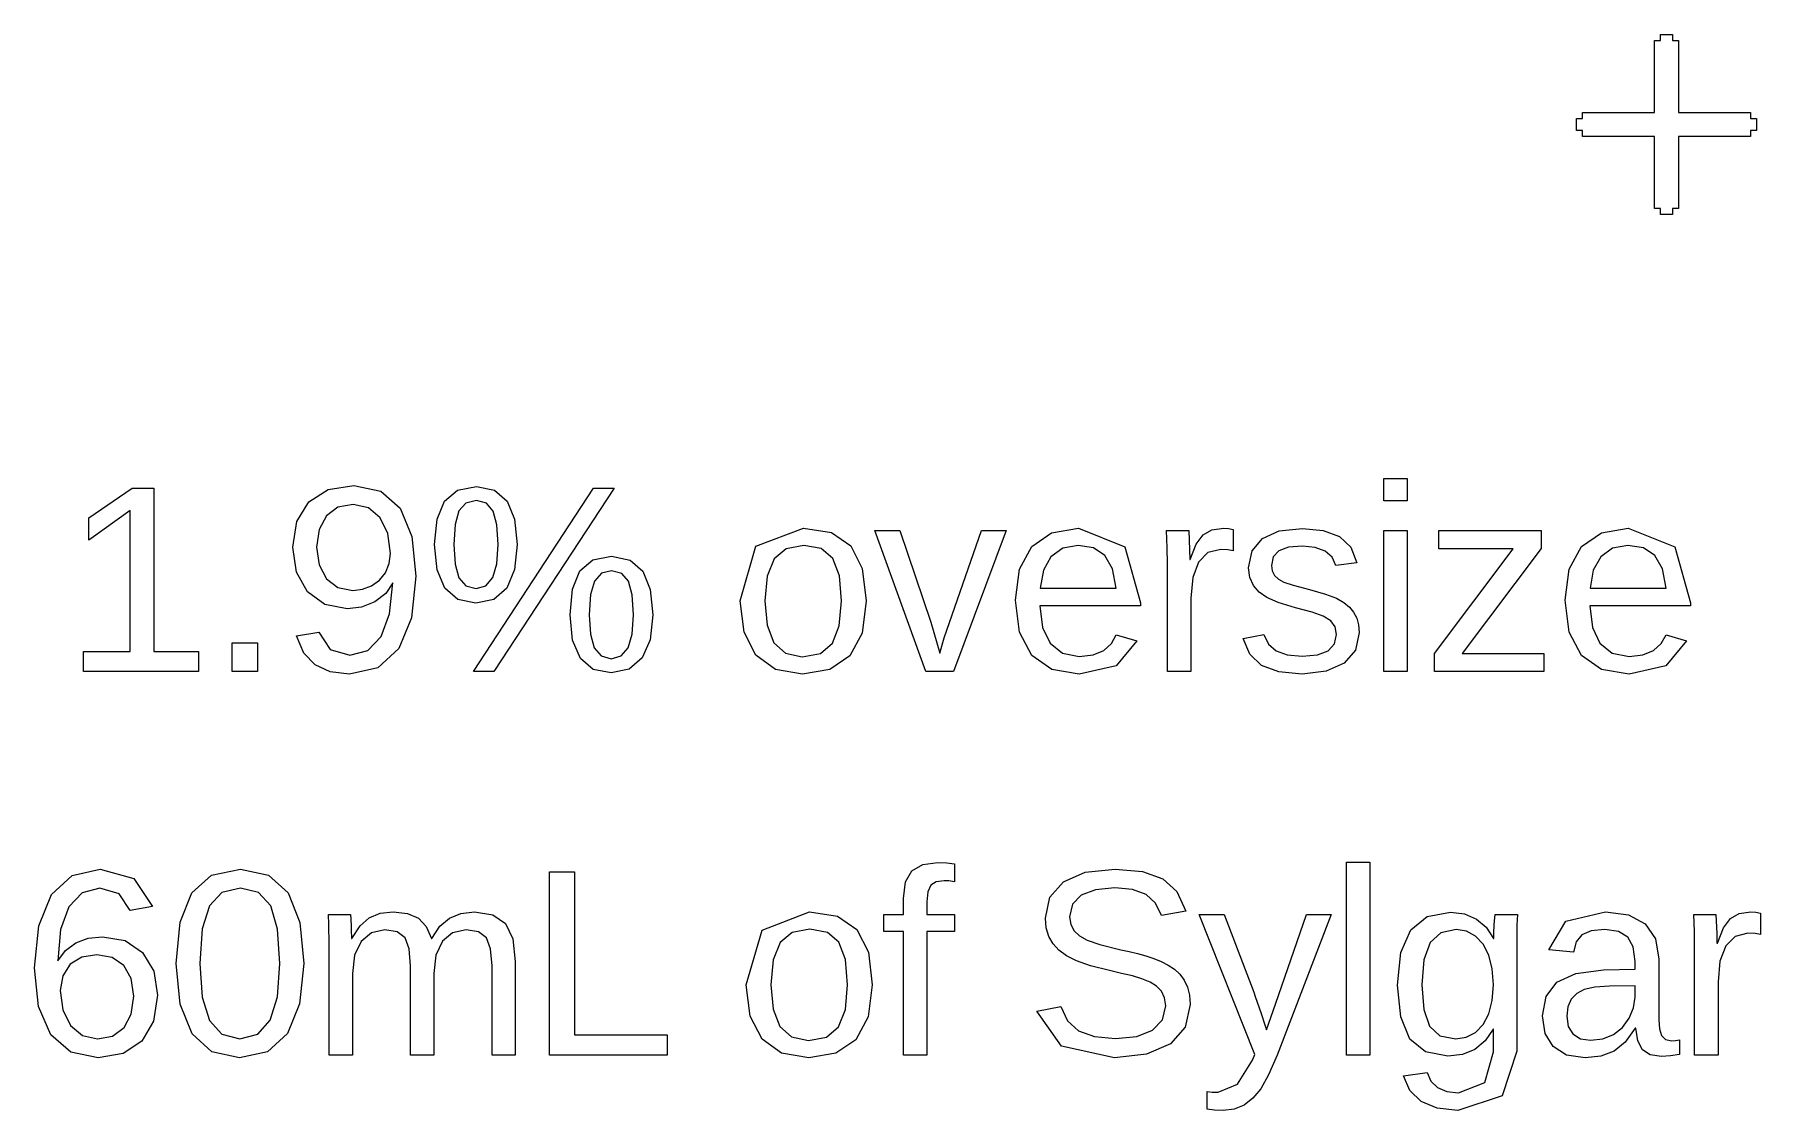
# Model space of a CAD drawing. Extents: x -25 to 122, y -49 to 104.
# Drawn here: x 28.53 to 46.85, y -28.81 to -17.39 of the extents above; entities that cross this region are included whole.
import ezdxf

# ---------------------------------------------------------------- set-up
doc = ezdxf.new("R2010")
doc.units = 0

msp = doc.modelspace()

# ---------------------------------------------------------------- linework, layer by layer
for p, q in [((45.7913, -17.4504), (45.7913, -17.3867)), ((45.7913, -17.3867), (45.9187, -17.3867)), ((45.9187, -17.3867), (45.9187, -17.4504)), ((45.7276, -18.2146), (45.7276, -17.4504)), ((45.7276, -17.4504), (45.7913, -17.4504)), ((45.9187, -17.4504), (45.9824, -17.4504)), ((45.9824, -17.4504), (45.9824, -18.2146)), ((44.8997, -18.4057), (44.8997, -18.2783)), ((44.8997, -18.2783), (44.9634, -18.2783)), ((44.9634, -18.2783), (44.9634, -18.2146)), ((44.9634, -18.2146), (45.7276, -18.2146)), ((45.9824, -18.2146), (46.7466, -18.2146)), ((46.7466, -18.2146), (46.7466, -18.2783)), ((46.7466, -18.2783), (46.8103, -18.2783)), ((46.8103, -18.2783), (46.8103, -18.4057)), ((44.9634, -18.4057), (44.8997, -18.4057)), ((44.9634, -18.4694), (44.9634, -18.4057)), ((45.7276, -18.4694), (44.9634, -18.4694)), ((45.7276, -19.2336), (45.7276, -18.4694)), ((46.7466, -18.4694), (45.9824, -18.4694)), ((45.9824, -18.4694), (45.9824, -19.2336)), ((46.8103, -18.4057), (46.7466, -18.4057)), ((46.7466, -18.4057), (46.7466, -18.4694)), ((45.7913, -19.2336), (45.7276, -19.2336)), ((45.7913, -19.2973), (45.7913, -19.2336)), ((45.9824, -19.2336), (45.9187, -19.2336)), ((45.9187, -19.2336), (45.9187, -19.2973)), ((45.9187, -19.2973), (45.7913, -19.2973)), ((42.8516, -22.3384), (42.8516, -22.1007)), ((42.8516, -22.1007), (43.1004, -22.1007)), ((43.1004, -22.1007), (43.1004, -22.3384)), ((29.1067, -22.5208), (29.5669, -22.2043)), ((29.5669, -22.2043), (29.7963, -22.2043)), ((29.7963, -22.2043), (29.7963, -23.9401)), ((31.4438, -22.3501), (31.6487, -22.219)), ((31.6487, -22.219), (31.9206, -22.1753)), ((31.9206, -22.1753), (32.2059, -22.2354)), ((32.2059, -22.2354), (32.4126, -22.4158)), ((32.8045, -22.5345), (32.8843, -22.3418)), ((32.8843, -22.3418), (33.0219, -22.2262)), ((33.0219, -22.2262), (33.2216, -22.1877)), ((33.2216, -22.337), (33.1103, -22.3644)), ((33.1911, -24.1516), (34.4654, -22.2043)), ((33.2216, -22.1877), (33.413, -22.2264)), ((33.328, -22.365), (33.2216, -22.337)), ((34.6823, -22.2043), (33.4054, -24.1516)), ((33.413, -22.2264), (33.5477, -22.3425)), ((33.5477, -22.3425), (33.6275, -22.5353)), ((34.4654, -22.2043), (34.6823, -22.2043)), ((43.1004, -22.3384), (42.8516, -22.3384)), ((29.5461, -22.442), (29.1067, -22.7557)), ((29.1067, -22.7557), (29.1067, -22.5208)), ((29.5461, -23.9401), (29.5461, -22.442)), ((31.3152, -22.5576), (31.4438, -22.3501)), ((31.629, -22.4994), (31.5512, -22.6433)), ((31.7516, -22.4077), (31.629, -22.4994)), ((31.9123, -22.3771), (31.7516, -22.4077)), ((32.075, -22.4128), (31.9123, -22.3771)), ((32.2011, -22.5201), (32.075, -22.4128)), ((32.282, -22.6861), (32.2011, -22.5201)), ((32.4126, -22.4158), (32.538, -22.7167)), ((33.0364, -22.4469), (32.9949, -22.5911)), ((33.1103, -22.3644), (33.0364, -22.4469)), ((33.3985, -22.4489), (33.328, -22.365)), ((33.4378, -22.5937), (33.3985, -22.4489)), ((31.2724, -22.8304), (31.3152, -22.5576)), ((31.5512, -22.6433), (31.5253, -22.8304)), ((32.3089, -22.8981), (32.282, -22.6861)), ((32.7779, -22.8041), (32.8045, -22.5345)), ((32.9949, -22.5911), (32.9811, -22.8041)), ((33.451, -22.8041), (33.4378, -22.5937)), ((33.6275, -22.5353), (33.6541, -22.8041)), ((36.1893, -22.8221), (36.692, -22.6286)), ((36.692, -22.6286), (36.9895, -22.6758)), ((36.9895, -22.6758), (37.1964, -22.8172)), ((37.993, -24.1516), (37.4499, -22.6562)), ((37.4499, -22.6562), (37.7152, -22.6562)), ((37.7152, -22.6562), (38.0441, -23.6292)), ((38.2418, -23.6319), (38.5817, -22.6562)), ((38.8457, -22.6562), (38.2874, -24.1516)), ((38.5817, -22.6562), (38.8457, -22.6562)), ((39.116, -22.8262), (39.3266, -22.678)), ((39.3266, -22.678), (39.6114, -22.6286)), ((39.6114, -22.6286), (40.1059, -22.8273)), ((40.5538, -22.8387), (40.5476, -22.6562)), ((40.5476, -22.6562), (40.7825, -22.6562)), ((40.7825, -22.6562), (40.7908, -22.8597)), ((40.863, -22.7999), (40.9359, -22.6991)), ((40.9359, -22.6991), (41.0292, -22.6462)), ((41.0292, -22.6462), (41.1543, -22.6286)), ((41.1543, -22.6286), (41.2044, -22.632)), ((41.2044, -22.632), (41.2552, -22.6424)), ((41.2552, -22.6424), (41.2552, -22.8704)), ((41.5641, -22.7399), (41.7433, -22.6595)), ((41.7433, -22.6595), (41.9891, -22.6327)), ((41.9891, -22.6327), (42.2111, -22.6545)), ((42.2111, -22.6545), (42.3823, -22.7198)), ((42.8516, -24.1516), (42.8516, -22.6562)), ((42.8516, -22.6562), (43.1004, -22.6562)), ((43.1004, -22.6562), (43.1004, -24.1516)), ((43.4381, -22.8483), (43.4381, -22.6562)), ((43.4381, -22.6562), (44.5216, -22.6562)), ((44.5216, -22.6562), (44.5216, -22.8456)), ((44.9522, -22.8262), (45.1628, -22.678)), ((45.1628, -22.678), (45.4476, -22.6286)), ((45.4476, -22.6286), (45.942, -22.8273)), ((31.3118, -23.0981), (31.2724, -22.8304)), ((31.5253, -22.8304), (31.5512, -23.0209)), ((32.2956, -23.0066), (32.3089, -22.8981)), ((32.538, -22.7167), (32.5798, -23.1385)), ((32.8054, -23.0712), (32.7779, -22.8041)), ((32.9811, -22.8041), (32.9949, -23.0119)), ((33.437, -23.0093), (33.451, -22.8041)), ((33.6541, -22.8041), (33.6266, -23.0695)), ((36.0217, -23.4025), (36.1893, -22.8221)), ((36.508, -22.8482), (36.3804, -22.9554)), ((36.6962, -22.8124), (36.508, -22.8482)), ((36.8819, -22.8475), (36.6962, -22.8124)), ((37.005, -22.9527), (36.8819, -22.8475)), ((37.1964, -22.8172), (37.3177, -23.0579)), ((38.9859, -23.067), (39.116, -22.8262)), ((39.4451, -22.8426), (39.3205, -22.9333)), ((39.6073, -22.8124), (39.4451, -22.8426)), ((39.7721, -22.8395), (39.6073, -22.8124)), ((39.8934, -22.9209), (39.7721, -22.8395)), ((40.1059, -22.8273), (40.2707, -23.4232)), ((40.5559, -23.0045), (40.5538, -22.8387)), ((40.7908, -22.8597), (40.7936, -22.9617)), ((40.7991, -22.9617), (40.863, -22.7999)), ((40.986, -22.89), (40.8862, -22.99)), ((41.1225, -22.8566), (40.986, -22.89)), ((41.1971, -22.8601), (41.1225, -22.8566)), ((41.2552, -22.8704), (41.1971, -22.8601)), ((41.4183, -23.0515), (41.4548, -22.8713)), ((41.4548, -22.8713), (41.5641, -22.7399)), ((41.7403, -22.8718), (41.6802, -22.9361)), ((41.8426, -22.8335), (41.7403, -22.8718)), ((41.9891, -22.8207), (41.8426, -22.8335)), ((42.1257, -22.834), (41.9891, -22.8207)), ((42.2316, -22.8739), (42.1257, -22.834)), ((42.3047, -22.9387), (42.2316, -22.8739)), ((42.3823, -22.7198), (42.5013, -22.8331)), ((42.5013, -22.8331), (42.5668, -22.999)), ((43.3911, -23.9622), (44.2272, -22.8483)), ((44.2272, -22.8483), (43.4381, -22.8483)), ((44.5216, -22.8456), (43.6841, -23.9595)), ((44.8221, -23.067), (44.9522, -22.8262)), ((45.2813, -22.8426), (45.1567, -22.9333)), ((45.4435, -22.8124), (45.2813, -22.8426)), ((45.6083, -22.8395), (45.4435, -22.8124)), ((45.7295, -22.9209), (45.6083, -22.8395)), ((45.942, -22.8273), (46.1068, -23.4232)), ((31.5512, -23.0209), (31.629, -23.1669)), ((32.2557, -23.1026), (32.2956, -23.0066)), ((32.8878, -23.2671), (32.8054, -23.0712)), ((32.9949, -23.0119), (33.0364, -23.1572)), ((33.395, -23.1551), (33.437, -23.0093)), ((33.6266, -23.0695), (33.5443, -23.2657)), ((34.2417, -23.2769), (34.321, -23.0826)), ((34.321, -23.0826), (34.4576, -22.967)), ((34.4576, -22.967), (34.6561, -22.9285)), ((34.6561, -23.0819), (34.5478, -23.1092)), ((34.6561, -22.9285), (34.8523, -22.9681)), ((34.7637, -23.1097), (34.6561, -23.0819)), ((34.8523, -22.9681), (34.9878, -23.0867)), ((36.3804, -22.9554), (36.3073, -23.1387)), ((37.074, -23.1353), (37.005, -22.9527)), ((37.3177, -23.0579), (37.3582, -23.4025)), ((38.9426, -23.3942), (38.9859, -23.067)), ((39.2392, -23.0769), (39.2065, -23.2657)), ((39.3205, -22.9333), (39.2392, -23.0769)), ((39.9732, -23.0613), (39.8934, -22.9209)), ((40.0136, -23.2657), (39.9732, -23.0613)), ((40.5559, -24.1516), (40.5559, -23.0045)), ((40.7936, -22.9617), (40.7991, -22.9617)), ((40.8862, -22.99), (40.825, -23.1522)), ((41.4311, -23.1534), (41.4183, -23.0515)), ((41.6802, -22.9361), (41.6602, -23.0266)), ((41.6602, -23.0266), (41.6685, -23.0847)), ((42.3429, -23.0266), (42.3047, -22.9387)), ((42.5668, -22.999), (42.3429, -23.0266)), ((44.7787, -23.3942), (44.8221, -23.067)), ((45.0753, -23.0769), (45.0427, -23.2657)), ((45.1567, -22.9333), (45.0753, -23.0769)), ((45.8094, -23.0613), (45.7295, -22.9209)), ((45.8498, -23.2657), (45.8094, -23.0613)), ((31.4299, -23.3072), (31.3118, -23.0981)), ((31.629, -23.1669), (31.7509, -23.2597)), ((31.7509, -23.2597), (31.9095, -23.2906)), ((32.0135, -23.2783), (32.1099, -23.2415)), ((32.1099, -23.2415), (32.1926, -23.1823)), ((32.1926, -23.1823), (32.2557, -23.1026)), ((32.3338, -23.2118), (32.2588, -23.3239)), ((32.3003, -23.5383), (32.3338, -23.2118)), ((32.5798, -23.1385), (32.534, -23.5822)), ((33.0364, -23.1572), (33.1096, -23.2427)), ((33.1096, -23.2427), (33.2188, -23.2712)), ((33.2188, -23.2712), (33.323, -23.2422)), ((33.323, -23.2422), (33.395, -23.1551)), ((33.5443, -23.2657), (33.4073, -23.387)), ((34.4743, -23.1911), (34.4324, -23.3358)), ((34.5478, -23.1092), (34.4743, -23.1911)), ((34.8351, -23.1931), (34.7637, -23.1097)), ((34.875, -23.3384), (34.8351, -23.1931)), ((34.9878, -23.0867), (35.0665, -23.2821)), ((36.3073, -23.1387), (36.2829, -23.4025)), ((37.0969, -23.4025), (37.074, -23.1353)), ((39.2065, -23.2657), (40.0136, -23.2657)), ((40.825, -23.1522), (40.8046, -23.3721)), ((41.4695, -23.2381), (41.4311, -23.1534)), ((41.5304, -23.3084), (41.4695, -23.2381)), ((41.6685, -23.0847), (41.6933, -23.1317)), ((41.6933, -23.1317), (41.7345, -23.17)), ((41.7345, -23.17), (41.7915, -23.2021)), ((41.7915, -23.2021), (41.8924, -23.2367)), ((41.8924, -23.2367), (42.0651, -23.2823)), ((45.0427, -23.2657), (45.8498, -23.2657)), ((31.6137, -23.4419), (31.4299, -23.3072)), ((31.8501, -23.4868), (31.6137, -23.4419)), ((31.9095, -23.2906), (32.0135, -23.2783)), ((32.1445, -23.4115), (32.0038, -23.468)), ((32.2588, -23.3239), (32.1445, -23.4115)), ((33.0248, -23.3873), (32.8878, -23.2671)), ((33.216, -23.4274), (33.0248, -23.3873)), ((33.4073, -23.387), (33.216, -23.4274)), ((34.2152, -23.5518), (34.2417, -23.2769)), ((34.4324, -23.3358), (34.4184, -23.5518)), ((34.8883, -23.5518), (34.875, -23.3384)), ((35.0665, -23.2821), (35.0928, -23.5518)), ((36.0635, -23.7354), (36.0217, -23.4025)), ((36.2829, -23.4025), (36.3069, -23.6615)), ((37.0729, -23.6675), (37.0969, -23.4025)), ((37.3582, -23.4025), (37.315, -23.7449)), ((38.9859, -23.7359), (38.9426, -23.3942)), ((40.2707, -23.4232), (40.2707, -23.4564)), ((40.8046, -23.3721), (40.8046, -24.1516)), ((41.6111, -23.3673), (41.5304, -23.3084)), ((41.7326, -23.421), (41.6111, -23.3673)), ((41.9159, -23.4758), (41.7326, -23.421)), ((42.0651, -23.2823), (42.2351, -23.3301)), ((42.2351, -23.3301), (42.3498, -23.3742)), ((42.3498, -23.3742), (42.4277, -23.4186)), ((42.4277, -23.4186), (42.4873, -23.4675)), ((44.8221, -23.7359), (44.7787, -23.3942)), ((46.1068, -23.4232), (46.1068, -23.4564)), ((32.0038, -23.468), (31.8501, -23.4868)), ((32.2108, -23.7798), (32.3003, -23.5383)), ((32.534, -23.5822), (32.3967, -23.9097)), ((34.2427, -23.8197), (34.2152, -23.5518)), ((34.4184, -23.5518), (34.432, -23.7575)), ((34.8741, -23.7558), (34.8883, -23.5518)), ((35.0928, -23.5518), (35.0648, -23.8145)), ((38.0441, -23.6292), (38.077, -23.7387)), ((38.1879, -23.795), (38.2418, -23.6319)), ((40.2707, -23.4564), (39.2037, -23.4564)), ((39.2037, -23.4564), (39.2303, -23.6841)), ((42.0941, -23.5227), (41.9159, -23.4758)), ((42.2109, -23.5635), (42.0941, -23.5227)), ((42.2904, -23.614), (42.2109, -23.5635)), ((42.336, -23.6775), (42.2904, -23.614)), ((42.4873, -23.4675), (42.5321, -23.5226)), ((42.5321, -23.5226), (42.5654, -23.5856)), ((42.5654, -23.5856), (42.5861, -23.6573)), ((46.1068, -23.4564), (45.0399, -23.4564)), ((45.0399, -23.4564), (45.0665, -23.6841)), ((31.3125, -23.7729), (31.5502, -23.7356)), ((31.3914, -23.9576), (31.3125, -23.7729)), ((31.5502, -23.7356), (31.6697, -23.918)), ((32.0691, -23.929), (32.2108, -23.7798)), ((34.432, -23.7575), (34.473, -23.9021)), ((34.8316, -23.9007), (34.8741, -23.7558)), ((35.0648, -23.8145), (34.9809, -24.0085)), ((36.1889, -23.9795), (36.0635, -23.7354)), ((36.3069, -23.6615), (36.379, -23.8468)), ((37.0009, -23.8517), (37.0729, -23.6675)), ((37.315, -23.7449), (37.1854, -23.9871)), ((38.077, -23.7387), (38.1395, -23.9567)), ((38.1395, -23.9567), (38.1879, -23.795)), ((39.116, -23.9816), (38.9859, -23.7359)), ((39.2303, -23.6841), (39.3101, -23.8531)), ((39.962, -23.8541), (40.0122, -23.7632)), ((40.0122, -23.7632), (40.2306, -23.8254)), ((41.3589, -23.8005), (41.5786, -23.7577)), ((41.4309, -23.9697), (41.3589, -23.8005)), ((41.5786, -23.7577), (41.6274, -23.8618)), ((42.3293, -23.8593), (42.3512, -23.7577)), ((42.3512, -23.7577), (42.336, -23.6775)), ((42.593, -23.7383), (42.5531, -23.9256)), ((42.5861, -23.6573), (42.593, -23.7383)), ((44.9522, -23.9816), (44.8221, -23.7359)), ((45.0665, -23.6841), (45.1463, -23.8531)), ((45.7981, -23.8541), (45.8484, -23.7632)), ((45.8484, -23.7632), (46.0668, -23.8254)), ((29.05, -24.1516), (29.05, -23.9401)), ((29.05, -23.9401), (29.5461, -23.9401)), ((29.7963, -23.9401), (30.2703, -23.9401)), ((30.2703, -23.9401), (30.2703, -24.1516)), ((30.6302, -24.1516), (30.6302, -23.8489)), ((30.6302, -23.8489), (30.8997, -23.8489)), ((30.8997, -23.8489), (30.8997, -24.1516)), ((31.5094, -24.0831), (31.3914, -23.9576)), ((31.6697, -23.918), (31.8791, -23.9788)), ((31.8791, -23.9788), (32.0691, -23.929)), ((32.3967, -23.9097), (32.1747, -24.1118)), ((34.3251, -24.0127), (34.2427, -23.8197)), ((34.473, -23.9021), (34.5454, -23.9876)), ((34.5454, -23.9876), (34.6533, -24.0161)), ((34.6533, -24.0161), (34.7587, -23.9873)), ((34.7587, -23.9873), (34.8316, -23.9007)), ((36.3963, -24.1293), (36.1889, -23.9795)), ((36.379, -23.8468), (36.5025, -23.9583)), ((36.5025, -23.9583), (36.6809, -23.9954)), ((36.6809, -23.9954), (36.8729, -23.9595)), ((36.8729, -23.9595), (37.0009, -23.8517)), ((37.1854, -23.9871), (36.9736, -24.1312)), ((39.329, -24.1298), (39.116, -23.9816)), ((39.3101, -23.8531), (39.4411, -23.9577)), ((39.4411, -23.9577), (39.6211, -23.9926)), ((39.6211, -23.9926), (39.7667, -23.9764)), ((39.7667, -23.9764), (39.8802, -23.9277)), ((39.8802, -23.9277), (39.962, -23.8541)), ((40.2306, -23.8254), (40.0112, -24.0907)), ((41.5558, -24.0873), (41.4309, -23.9697)), ((41.6274, -23.8618), (41.7099, -23.9339)), ((41.7099, -23.9339), (41.8288, -23.9759)), ((41.8288, -23.9759), (41.9863, -23.9899)), ((41.9863, -23.9899), (42.1503, -23.9754)), ((42.1503, -23.9754), (42.2634, -23.9318)), ((42.2634, -23.9318), (42.3293, -23.8593)), ((42.5531, -23.9256), (42.4334, -24.0645)), ((43.3911, -24.1516), (43.3911, -23.9622)), ((43.6841, -23.9595), (44.5506, -23.9595)), ((44.5506, -23.9595), (44.5506, -24.1516)), ((45.1652, -24.1298), (44.9522, -23.9816)), ((45.1463, -23.8531), (45.2773, -23.9577)), ((45.2773, -23.9577), (45.4573, -23.9926)), ((45.4573, -23.9926), (45.6029, -23.9764)), ((45.6029, -23.9764), (45.7164, -23.9277)), ((45.7164, -23.9277), (45.7981, -23.8541)), ((46.0668, -23.8254), (45.8474, -24.0907)), ((30.2703, -24.1516), (29.05, -24.1516)), ((30.8997, -24.1516), (30.6302, -24.1516)), ((31.6696, -24.1552), (31.5094, -24.0831)), ((31.875, -24.1792), (31.6696, -24.1552)), ((32.1747, -24.1118), (31.875, -24.1792)), ((33.4054, -24.1516), (33.1911, -24.1516)), ((34.4614, -24.1293), (34.3251, -24.0127)), ((34.6506, -24.1682), (34.4614, -24.1293)), ((34.8423, -24.1282), (34.6506, -24.1682)), ((34.9809, -24.0085), (34.8423, -24.1282)), ((36.6837, -24.1792), (36.3963, -24.1293)), ((36.9736, -24.1312), (36.6837, -24.1792)), ((38.2874, -24.1516), (37.993, -24.1516)), ((39.6211, -24.1792), (39.329, -24.1298)), ((40.0112, -24.0907), (39.6211, -24.1792)), ((40.8046, -24.1516), (40.5559, -24.1516)), ((41.7391, -24.1562), (41.5558, -24.0873)), ((41.9863, -24.1792), (41.7391, -24.1562)), ((42.2418, -24.1505), (41.9863, -24.1792)), ((42.4334, -24.0645), (42.2418, -24.1505)), ((43.1004, -24.1516), (42.8516, -24.1516)), ((44.5506, -24.1516), (43.3911, -24.1516)), ((45.4573, -24.1792), (45.1652, -24.1298)), ((45.8474, -24.0907), (45.4573, -24.1792)), ((37.9587, -26.2019), (38.12, -26.1794)), ((38.12, -26.1794), (38.2157, -26.1836)), ((38.2157, -26.1836), (38.2955, -26.196)), ((38.2955, -26.196), (38.2955, -26.3853)), ((42.4575, -28.2276), (42.4575, -26.1767)), ((42.4575, -26.1767), (42.7063, -26.1767)), ((42.7063, -26.1767), (42.7063, -28.2276)), ((28.7125, -26.5222), (28.9319, -26.319)), ((28.9319, -26.319), (29.228, -26.2513)), ((29.228, -26.2513), (29.5873, -26.3504)), ((29.5873, -26.3504), (29.7835, -26.6479)), ((30.1994, -26.5014), (30.4106, -26.3138)), ((30.4106, -26.3138), (30.7169, -26.2513)), ((30.7169, -26.2513), (31.0159, -26.3145)), ((31.0159, -26.3145), (31.2248, -26.5042)), ((33.9971, -28.2276), (33.9971, -26.2803)), ((33.9971, -26.2803), (34.2611, -26.2803)), ((34.2611, -26.2803), (34.2611, -28.012)), ((37.7776, -26.3878), (37.845, -26.2693)), ((37.845, -26.2693), (37.9587, -26.2019)), ((38.185, -26.3743), (38.1027, -26.3864)), ((38.2368, -26.377), (38.185, -26.3743)), ((38.2955, -26.3853), (38.2368, -26.377)), ((39.4521, -26.3867), (39.6848, -26.2851)), ((39.6848, -26.2851), (40.0001, -26.2513)), ((40.0001, -26.2513), (40.2928, -26.2767)), ((40.2928, -26.2767), (40.5073, -26.3529)), ((40.5073, -26.3529), (40.6566, -26.4902)), ((28.5767, -26.8518), (28.7125, -26.5222)), ((29.0364, -26.5027), (28.8956, -26.6514)), ((29.2252, -26.4531), (29.0364, -26.5027)), ((29.429, -26.5125), (29.2252, -26.4531)), ((29.5458, -26.6908), (29.429, -26.5125)), ((30.0765, -26.8145), (30.1994, -26.5014)), ((30.5198, -26.4997), (30.3873, -26.6396)), ((30.7169, -26.4531), (30.5198, -26.4997)), ((30.9092, -26.5004), (30.7169, -26.4531)), ((31.0382, -26.6424), (30.9092, -26.5004)), ((31.2248, -26.5042), (31.3476, -26.8179)), ((37.7551, -26.5636), (37.7776, -26.3878)), ((38.0146, -26.4907), (38.0039, -26.5982)), ((38.0467, -26.4227), (38.0146, -26.4907)), ((38.1027, -26.3864), (38.0467, -26.4227)), ((39.2607, -26.7723), (39.3086, -26.5508)), ((39.3086, -26.5508), (39.4521, -26.3867)), ((39.6408, -26.5277), (39.5485, -26.6241)), ((39.7914, -26.4697), (39.6408, -26.5277)), ((39.9973, -26.4503), (39.7914, -26.4697)), ((40.187, -26.4677), (39.9973, -26.4503)), ((40.3304, -26.5201), (40.187, -26.4677)), ((40.4313, -26.6111), (40.3304, -26.5201)), ((40.6566, -26.4902), (40.7533, -26.6991)), ((28.8956, -26.6514), (28.808, -26.8941)), ((29.7835, -26.6479), (29.5458, -26.6908)), ((30.3873, -26.6396), (30.3121, -26.8863)), ((31.1113, -26.8898), (31.0382, -26.6424)), ((31.6565, -26.8411), (31.6503, -26.7322)), ((31.6503, -26.7322), (31.8852, -26.7322)), ((31.8852, -26.7322), (31.8866, -26.745)), ((31.8866, -26.745), (31.888, -26.7695)), ((32.0842, -26.7668), (32.1993, -26.7202)), ((32.1993, -26.7202), (32.3371, -26.7046)), ((32.3371, -26.7046), (32.4893, -26.7215)), ((32.4893, -26.7215), (32.6059, -26.7723)), ((32.9349, -26.7709), (33.0563, -26.7212)), ((33.0563, -26.7212), (33.2009, -26.7046)), ((33.2009, -26.7046), (33.3966, -26.7353)), ((33.3966, -26.7353), (33.5305, -26.8276)), ((36.2541, -26.8981), (36.7568, -26.7046)), ((36.7568, -26.7046), (37.0543, -26.7518)), ((37.5451, -26.9133), (37.5451, -26.7322)), ((37.5451, -26.7322), (37.7551, -26.7322)), ((37.7551, -26.7322), (37.7551, -26.5636)), ((38.0039, -26.5982), (38.0039, -26.7322)), ((38.0039, -26.7322), (38.2955, -26.7322)), ((38.2955, -26.7322), (38.2955, -26.9133)), ((39.5485, -26.6241), (39.5178, -26.7585)), ((40.4935, -26.7447), (40.4313, -26.6111)), ((40.7533, -26.6991), (40.4935, -26.7447)), ((41.4845, -28.2206), (40.8916, -26.7322)), ((40.8916, -26.7322), (41.157, -26.7322)), ((41.157, -26.7322), (41.472, -27.5587)), ((41.7042, -27.6844), (42.0318, -26.7322)), ((42.2944, -26.7322), (41.7194, -28.2276)), ((42.0318, -26.7322), (42.2944, -26.7322)), ((43.3137, -26.7559), (43.5609, -26.7087)), ((43.5609, -26.7087), (43.7093, -26.7269)), ((43.7093, -26.7269), (43.8366, -26.7813)), ((44.0308, -26.7651), (44.0363, -26.7322)), ((44.0363, -26.7322), (44.2726, -26.7322)), ((44.2726, -26.7322), (44.2664, -26.847)), ((44.7866, -26.8055), (45.2046, -26.7046)), ((45.2046, -26.7046), (45.4517, -26.7369)), ((45.4517, -26.7369), (45.6289, -26.8338)), ((46.1497, -26.9147), (46.1435, -26.7322)), ((46.1435, -26.7322), (46.3785, -26.7322)), ((46.3785, -26.7322), (46.3868, -26.9357)), ((46.5318, -26.7751), (46.6251, -26.7222)), ((46.6251, -26.7222), (46.7502, -26.7046)), ((46.7502, -26.7046), (46.8003, -26.7081)), ((46.8003, -26.7081), (46.8511, -26.7184)), ((46.8511, -26.7184), (46.8511, -26.9464)), ((28.5314, -27.2989), (28.5767, -26.8518)), ((28.808, -26.8941), (28.7788, -27.2256)), ((30.0356, -27.2533), (30.0765, -26.8145)), ((30.3121, -26.8863), (30.2871, -27.2533)), ((31.1357, -27.2533), (31.1113, -26.8898)), ((31.3476, -26.8179), (31.3886, -27.2533)), ((31.6586, -27.0515), (31.6565, -26.8411)), ((31.888, -26.7695), (31.8895, -26.8022)), ((31.8895, -26.8022), (31.8914, -26.8393)), ((31.8914, -26.8393), (31.8937, -26.8962)), ((31.8937, -26.8962), (31.8963, -26.9879)), ((31.9004, -26.9879), (31.9865, -26.8532)), ((31.9865, -26.8532), (32.0842, -26.7668)), ((32.1077, -26.9271), (31.9986, -27.0183)), ((32.2501, -26.8967), (32.1077, -26.9271)), ((32.381, -26.9174), (32.2501, -26.8967)), ((32.4643, -26.9796), (32.381, -26.9174)), ((32.6059, -26.7723), (32.6897, -26.8601)), ((32.6897, -26.8601), (32.7435, -26.9879)), ((32.7476, -26.9879), (32.8331, -26.8584)), ((32.8331, -26.8584), (32.9349, -26.7709)), ((32.9689, -26.9269), (32.8602, -27.0176)), ((33.1138, -26.8967), (32.9689, -26.9269)), ((33.2448, -26.9174), (33.1138, -26.8967)), ((33.328, -26.9796), (33.2448, -26.9174)), ((33.5305, -26.8276), (33.6077, -26.99)), ((36.0865, -27.4785), (36.2541, -26.8981)), ((36.5728, -26.9242), (36.4452, -27.0314)), ((36.761, -26.8884), (36.5728, -26.9242)), ((36.9467, -26.9235), (36.761, -26.8884)), ((37.0698, -27.0287), (36.9467, -26.9235)), ((37.0543, -26.7518), (37.2612, -26.8932)), ((37.2612, -26.8932), (37.3825, -27.1339)), ((37.7551, -26.9133), (37.5451, -26.9133)), ((37.7551, -28.2276), (37.7551, -26.9133)), ((38.2955, -26.9133), (38.0039, -26.9133)), ((38.0039, -26.9133), (38.0039, -28.2276)), ((39.2699, -26.8753), (39.2607, -26.7723)), ((39.2973, -26.9658), (39.2699, -26.8753)), ((39.5178, -26.7585), (39.5297, -26.8405)), ((39.5297, -26.8405), (39.5654, -26.9071)), ((39.5654, -26.9071), (39.6237, -26.9613)), ((43.0345, -27.138), (43.1387, -26.8974)), ((43.1387, -26.8974), (43.3137, -26.7559)), ((43.4569, -26.9285), (43.3439, -27.0321)), ((43.6217, -26.8939), (43.4569, -26.9285)), ((43.7304, -26.9114), (43.6217, -26.8939)), ((43.8269, -26.9637), (43.7304, -26.9114)), ((43.8366, -26.7813), (43.9401, -26.8692)), ((43.9401, -26.8692), (44.017, -26.9879)), ((44.0211, -26.9312), (44.0253, -26.8442)), ((44.0253, -26.8442), (44.0308, -26.7651)), ((44.2664, -26.847), (44.2643, -27.0418)), ((44.6048, -27.1081), (44.7866, -26.8055)), ((45.0547, -26.9081), (44.9559, -26.9506)), ((45.1991, -26.8939), (45.0547, -26.9081)), ((45.3428, -26.9136), (45.1991, -26.8939)), ((45.4423, -26.9727), (45.3428, -26.9136)), ((45.6289, -26.8338), (45.7357, -26.9919)), ((46.1518, -27.0805), (46.1497, -26.9147)), ((46.395, -27.0377), (46.459, -26.8759)), ((46.459, -26.8759), (46.5318, -26.7751)), ((28.8604, -27.1149), (28.9695, -27.0342)), ((28.9695, -27.0342), (29.1015, -26.985)), ((29.1015, -26.985), (29.2515, -26.9686)), ((29.2515, -26.9686), (29.4931, -27.0107)), ((29.4931, -27.0107), (29.6792, -27.1372)), ((31.6586, -28.2276), (31.6586, -27.0515)), ((31.8963, -26.9879), (31.9004, -26.9879)), ((31.9986, -27.0183), (31.9291, -27.1648)), ((32.5089, -27.0961), (32.4643, -26.9796)), ((32.5237, -27.2795), (32.5089, -27.0961)), ((32.7435, -26.9879), (32.7476, -26.9879)), ((32.8602, -27.0176), (32.7924, -27.1639)), ((33.3726, -27.0961), (33.328, -26.9796)), ((33.3875, -27.2795), (33.3726, -27.0961)), ((33.6077, -26.99), (33.6335, -27.2311)), ((36.4452, -27.0314), (36.3721, -27.2147)), ((37.1388, -27.2113), (37.0698, -27.0287)), ((39.3421, -27.0447), (39.2973, -26.9658)), ((39.4031, -27.113), (39.3421, -27.0447)), ((39.4848, -27.1729), (39.4031, -27.113)), ((39.6237, -26.9613), (39.703, -27.0066)), ((39.703, -27.0066), (39.8374, -27.052)), ((39.8374, -27.052), (40.0609, -27.1068)), ((40.0609, -27.1068), (40.1506, -27.1277)), ((43.3439, -27.0321), (43.2786, -27.2132)), ((43.9073, -27.0491), (43.8269, -26.9637)), ((43.9672, -27.1655), (43.9073, -27.0491)), ((44.017, -26.9879), (44.0197, -26.9879)), ((44.0197, -26.9879), (44.0211, -26.9312)), ((44.2643, -27.0418), (44.2643, -28.1847)), ((44.8647, -27.1316), (44.6048, -27.1081)), ((44.8951, -27.0242), (44.8647, -27.1316)), ((44.9559, -26.9506), (44.8951, -27.0242)), ((45.5004, -27.0774), (45.4423, -26.9727)), ((45.5197, -27.2339), (45.5004, -27.0774)), ((45.7357, -26.9919), (45.7712, -27.2076)), ((46.1518, -28.2276), (46.1518, -27.0805)), ((46.3868, -26.9357), (46.3895, -27.0377)), ((46.3895, -27.0377), (46.395, -27.0377)), ((46.4821, -27.066), (46.421, -27.2282)), ((46.582, -26.966), (46.4821, -27.066)), ((46.7184, -26.9326), (46.582, -26.966)), ((46.7931, -26.9361), (46.7184, -26.9326)), ((46.8511, -26.9464), (46.7931, -26.9361)), ((28.7788, -27.2256), (28.8604, -27.1149)), ((28.9108, -27.2622), (28.8305, -27.383)), ((29.0347, -27.1861), (28.9108, -27.2622)), ((29.192, -27.1607), (29.0347, -27.1861)), ((29.3569, -27.1893), (29.192, -27.1607)), ((29.4809, -27.2754), (29.3569, -27.1893)), ((29.5586, -27.4143), (29.4809, -27.2754)), ((29.6792, -27.1372), (29.7979, -27.3348)), ((30.0777, -27.6851), (30.0356, -27.2533)), ((30.2871, -27.2533), (30.3125, -27.6122)), ((31.1101, -27.607), (31.1357, -27.2533)), ((31.3886, -27.2533), (31.3456, -27.6834)), ((31.9291, -27.1648), (31.906, -27.3611)), ((32.5237, -28.2276), (32.5237, -27.2795)), ((32.7924, -27.1639), (32.7697, -27.3611)), ((33.3875, -28.2276), (33.3875, -27.2795)), ((33.6335, -27.2311), (33.6335, -28.2276)), ((36.3721, -27.2147), (36.3477, -27.4785)), ((37.1617, -27.4785), (37.1388, -27.2113)), ((37.3825, -27.1339), (37.423, -27.4785)), ((39.5917, -27.227), (39.4848, -27.1729)), ((39.7391, -27.2781), (39.5917, -27.227)), ((39.9421, -27.3293), (39.7391, -27.2781)), ((40.1506, -27.1277), (40.2399, -27.1489)), ((40.2399, -27.1489), (40.3271, -27.1724)), ((40.3271, -27.1724), (40.4106, -27.2)), ((40.4106, -27.2), (40.4895, -27.2323)), ((40.4895, -27.2323), (40.5633, -27.2698)), ((40.5633, -27.2698), (40.6298, -27.3144)), ((42.9998, -27.4827), (43.0345, -27.138)), ((43.2786, -27.2132), (43.2569, -27.4799)), ((44.0045, -27.3101), (43.9672, -27.1655)), ((45.5197, -27.3154), (45.5197, -27.2339)), ((45.7712, -27.2076), (45.7712, -27.8516)), ((46.421, -27.2282), (46.4006, -27.4481)), ((28.575, -27.7104), (28.5314, -27.2989)), ((28.8305, -27.383), (28.8037, -27.5421)), ((29.5845, -27.6015), (29.5586, -27.4143)), ((29.7979, -27.3348), (29.8374, -27.5904)), ((31.906, -27.3611), (31.906, -28.2276)), ((32.7697, -27.3611), (32.7697, -28.2276)), ((36.1283, -27.8114), (36.0865, -27.4785)), ((36.3477, -27.4785), (36.3717, -27.7375)), ((37.1377, -27.7435), (37.1617, -27.4785)), ((37.423, -27.4785), (37.3798, -27.8209)), ((40.0689, -27.3586), (39.9421, -27.3293)), ((40.1839, -27.3859), (40.0689, -27.3586)), ((40.2855, -27.4153), (40.1839, -27.3859)), ((40.3719, -27.4509), (40.2855, -27.4153)), ((40.4418, -27.4948), (40.3719, -27.4509)), ((40.6298, -27.3144), (40.687, -27.368)), ((40.687, -27.368), (40.7338, -27.4312)), ((40.7338, -27.4312), (40.7692, -27.5048)), ((44.017, -27.4799), (44.0045, -27.3101)), ((44.5767, -27.605), (44.6912, -27.4536)), ((44.6912, -27.4536), (44.8907, -27.3583)), ((44.8907, -27.3583), (45.1839, -27.321)), ((45.1839, -27.321), (45.5197, -27.3154)), ((46.4006, -27.4481), (46.4006, -28.2276)), ((28.8037, -27.5421), (28.8315, -27.7469)), ((29.559, -27.7903), (29.5845, -27.6015)), ((29.8374, -27.5904), (29.7956, -27.8662)), ((30.3125, -27.6122), (30.3887, -27.8599)), ((31.0334, -27.8558), (31.1101, -27.607)), ((40.4942, -27.549), (40.4418, -27.4948)), ((40.5268, -27.6174), (40.4942, -27.549)), ((40.5377, -27.7038), (40.5268, -27.6174)), ((40.7692, -27.5048), (40.7915, -27.5904)), ((40.7915, -27.5904), (40.7989, -27.69)), ((41.472, -27.5587), (41.4886, -27.605)), ((41.4886, -27.605), (41.509, -27.6635)), ((43.0321, -27.8216), (42.9998, -27.4827)), ((43.2569, -27.4799), (43.2772, -27.7435)), ((43.9672, -27.7874), (44.0045, -27.6459)), ((44.0045, -27.6459), (44.017, -27.4799)), ((44.5385, -27.8102), (44.5767, -27.605)), ((44.8425, -27.6333), (44.8063, -27.7131)), ((44.9014, -27.5732), (44.8425, -27.6333)), ((44.9814, -27.531), (44.9014, -27.5732)), ((45.0932, -27.5055), (44.9814, -27.531)), ((45.2475, -27.4951), (45.0932, -27.5055)), ((45.5197, -27.4896), (45.2475, -27.4951)), ((45.5043, -27.7257), (45.5197, -27.6125)), ((45.5197, -27.6125), (45.5197, -27.4896)), ((28.7056, -28.0106), (28.575, -27.7104)), ((28.8315, -27.7469), (28.9149, -27.9111)), ((29.4823, -27.9339), (29.559, -27.7903)), ((30.2042, -27.9995), (30.0777, -27.6851)), ((31.3456, -27.6834), (31.2165, -27.9981)), ((36.2538, -28.0555), (36.1283, -27.8114)), ((36.3717, -27.7375), (36.4438, -27.9228)), ((37.0657, -27.9277), (37.1377, -27.7435)), ((37.3798, -27.8209), (37.2502, -28.0631)), ((39.1695, -27.7604), (39.4252, -27.7093)), ((39.4324, -28.1315), (39.1695, -27.7604)), ((39.4252, -27.7093), (39.4943, -27.8615)), ((40.503, -27.8532), (40.5377, -27.7038)), ((40.7989, -27.69), (40.7462, -27.929)), ((41.509, -27.6635), (41.5508, -27.7853)), ((41.5508, -27.7853), (41.5913, -27.9048)), ((41.6075, -27.9567), (41.7042, -27.6844)), ((43.129, -28.0562), (43.0321, -27.8216)), ((43.2772, -27.7435), (43.3384, -27.9208)), ((43.9071, -27.9016), (43.9672, -27.7874)), ((44.5668, -27.9954), (44.5385, -27.8102)), ((44.8063, -27.7131), (44.7942, -27.8143)), ((44.7942, -27.8143), (44.8106, -27.9221)), ((45.3855, -27.9327), (45.4582, -27.8358)), ((45.4582, -27.8358), (45.5043, -27.7257)), ((28.9184, -28.194), (28.7056, -28.0106)), ((28.9149, -27.9111), (29.0419, -28.0189)), ((29.0419, -28.0189), (29.2003, -28.0548)), ((29.2003, -28.0548), (29.3606, -28.0246)), ((29.3606, -28.0246), (29.4823, -27.9339)), ((29.7956, -27.8662), (29.6702, -28.0769)), ((30.4146, -28.1913), (30.2042, -27.9995)), ((30.3887, -27.8599), (30.5201, -28.004)), ((30.5201, -28.004), (30.7114, -28.052)), ((30.7114, -28.052), (30.9017, -28.003)), ((30.9017, -28.003), (31.0334, -27.8558)), ((31.2165, -27.9981), (31.0035, -28.1909)), ((34.2611, -28.012), (35.2451, -28.012)), ((35.2451, -28.012), (35.2451, -28.2276)), ((36.4438, -27.9228), (36.5673, -28.0342)), ((36.9377, -28.0355), (37.0657, -27.9277)), ((39.4943, -27.8615), (39.6131, -27.967)), ((39.6131, -27.967), (39.7828, -28.0287)), ((39.7828, -28.0287), (40.0042, -28.0493)), ((40.0042, -28.0493), (40.2307, -28.0273)), ((40.2307, -28.0273), (40.3988, -27.9615)), ((40.3988, -27.9615), (40.503, -27.8532)), ((40.7462, -27.929), (40.5882, -28.1073)), ((41.5913, -27.9048), (41.6075, -27.9567)), ((43.3384, -27.9208), (43.449, -28.0213)), ((43.449, -28.0213), (43.6176, -28.0548)), ((43.7285, -28.0375), (43.8262, -27.9857)), ((43.8262, -27.9857), (43.9071, -27.9016)), ((44.0142, -27.9498), (43.9306, -28.0757)), ((44.017, -27.9498), (44.0142, -27.9498)), ((44.017, -28.1902), (44.017, -27.9498)), ((44.6518, -28.1363), (44.5668, -27.9954)), ((44.8106, -27.9221), (44.8598, -28.0023)), ((44.8598, -28.0023), (44.9395, -28.052)), ((45.1763, -28.0531), (45.2903, -28.0064)), ((45.2903, -28.0064), (45.3855, -27.9327)), ((45.5197, -27.9415), (45.4166, -28.0878)), ((45.528, -27.9415), (45.5197, -27.9415)), ((45.55, -28.0757), (45.528, -27.9415)), ((45.7712, -27.8516), (45.7785, -27.9486)), ((45.7785, -27.9486), (45.8003, -28.0182)), ((45.8003, -28.0182), (45.8424, -28.0602)), ((29.2086, -28.2552), (28.9184, -28.194)), ((29.4712, -28.2106), (29.2086, -28.2552)), ((29.6702, -28.0769), (29.4712, -28.2106)), ((30.7086, -28.2552), (30.4146, -28.1913)), ((31.0035, -28.1909), (30.7086, -28.2552)), ((36.4611, -28.2053), (36.2538, -28.0555)), ((36.7485, -28.2552), (36.4611, -28.2053)), ((36.5673, -28.0342), (36.7458, -28.0714)), ((36.7458, -28.0714), (36.9377, -28.0355)), ((37.0384, -28.2072), (36.7485, -28.2552)), ((37.2502, -28.0631), (37.0384, -28.2072)), ((39.9946, -28.2552), (39.4324, -28.1315)), ((40.5882, -28.1073), (40.3344, -28.2182)), ((43.2947, -28.193), (43.129, -28.0562)), ((43.5333, -28.2386), (43.2947, -28.193)), ((43.6176, -28.0548), (43.7285, -28.0375)), ((43.8207, -28.1661), (43.6873, -28.2205)), ((43.9306, -28.0757), (43.8207, -28.1661)), ((43.924, -28.5167), (44.017, -28.1902)), ((44.2643, -28.1847), (44.1078, -28.6574)), ((44.7931, -28.2255), (44.6518, -28.1363)), ((44.9395, -28.052), (45.0471, -28.0686)), ((45.0471, -28.0686), (45.1763, -28.0531)), ((45.2979, -28.184), (45.1578, -28.2374)), ((45.4166, -28.0878), (45.2979, -28.184)), ((45.5992, -28.1688), (45.55, -28.0757)), ((45.6809, -28.2232), (45.5992, -28.1688)), ((45.8424, -28.0602), (45.9108, -28.0742)), ((45.9108, -28.0742), (45.9492, -28.0717)), ((45.9492, -28.0717), (45.9924, -28.0645)), ((45.9924, -28.0645), (45.9924, -28.2193)), ((31.906, -28.2276), (31.6586, -28.2276)), ((32.7697, -28.2276), (32.5237, -28.2276)), ((33.6335, -28.2276), (33.3875, -28.2276)), ((35.2451, -28.2276), (33.9971, -28.2276)), ((38.0039, -28.2276), (37.7551, -28.2276)), ((40.3344, -28.2182), (39.9946, -28.2552)), ((41.3014, -28.5361), (41.461, -28.2801)), ((41.461, -28.2801), (41.4845, -28.2206)), ((41.7194, -28.2276), (41.6299, -28.4361)), ((42.7063, -28.2276), (42.4575, -28.2276)), ((43.6873, -28.2205), (43.5333, -28.2386)), ((44.9904, -28.2552), (44.7931, -28.2255)), ((45.1578, -28.2374), (44.9904, -28.2552)), ((45.8003, -28.2414), (45.6809, -28.2232)), ((45.8974, -28.2359), (45.8003, -28.2414)), ((45.9924, -28.2193), (45.8974, -28.2359)), ((46.4006, -28.2276), (46.1518, -28.2276)), ((41.0934, -28.6214), (41.3014, -28.5361)), ((41.6299, -28.4361), (41.5467, -28.5834)), ((43.062, -28.4459), (43.3121, -28.41)), ((43.1294, -28.6026), (43.062, -28.4459)), ((43.3121, -28.41), (43.352, -28.5017)), ((43.352, -28.5017), (43.422, -28.5696)), ((43.422, -28.5696), (43.5203, -28.6116)), ((43.6452, -28.6256), (43.924, -28.5167)), ((40.9773, -28.7997), (40.9773, -28.6131)), ((40.9773, -28.6131), (41.0326, -28.6194)), ((41.0326, -28.6194), (41.0934, -28.6214)), ((41.3691, -28.7576), (41.2653, -28.8006)), ((41.4622, -28.6853), (41.3691, -28.7576)), ((41.5467, -28.5834), (41.4622, -28.6853)), ((43.2486, -28.7189), (43.1294, -28.6026)), ((43.4185, -28.7909), (43.2486, -28.7189)), ((43.5203, -28.6116), (43.6452, -28.6256)), ((44.1078, -28.6574), (43.6383, -28.8149)), ((41.0547, -28.8111), (40.9773, -28.7997)), ((41.1487, -28.8149), (41.0547, -28.8111)), ((41.2653, -28.8006), (41.1487, -28.8149)), ((43.6383, -28.8149), (43.4185, -28.7909))]:
    msp.add_line(p, q)

doc.saveas('drawing.dxf')
